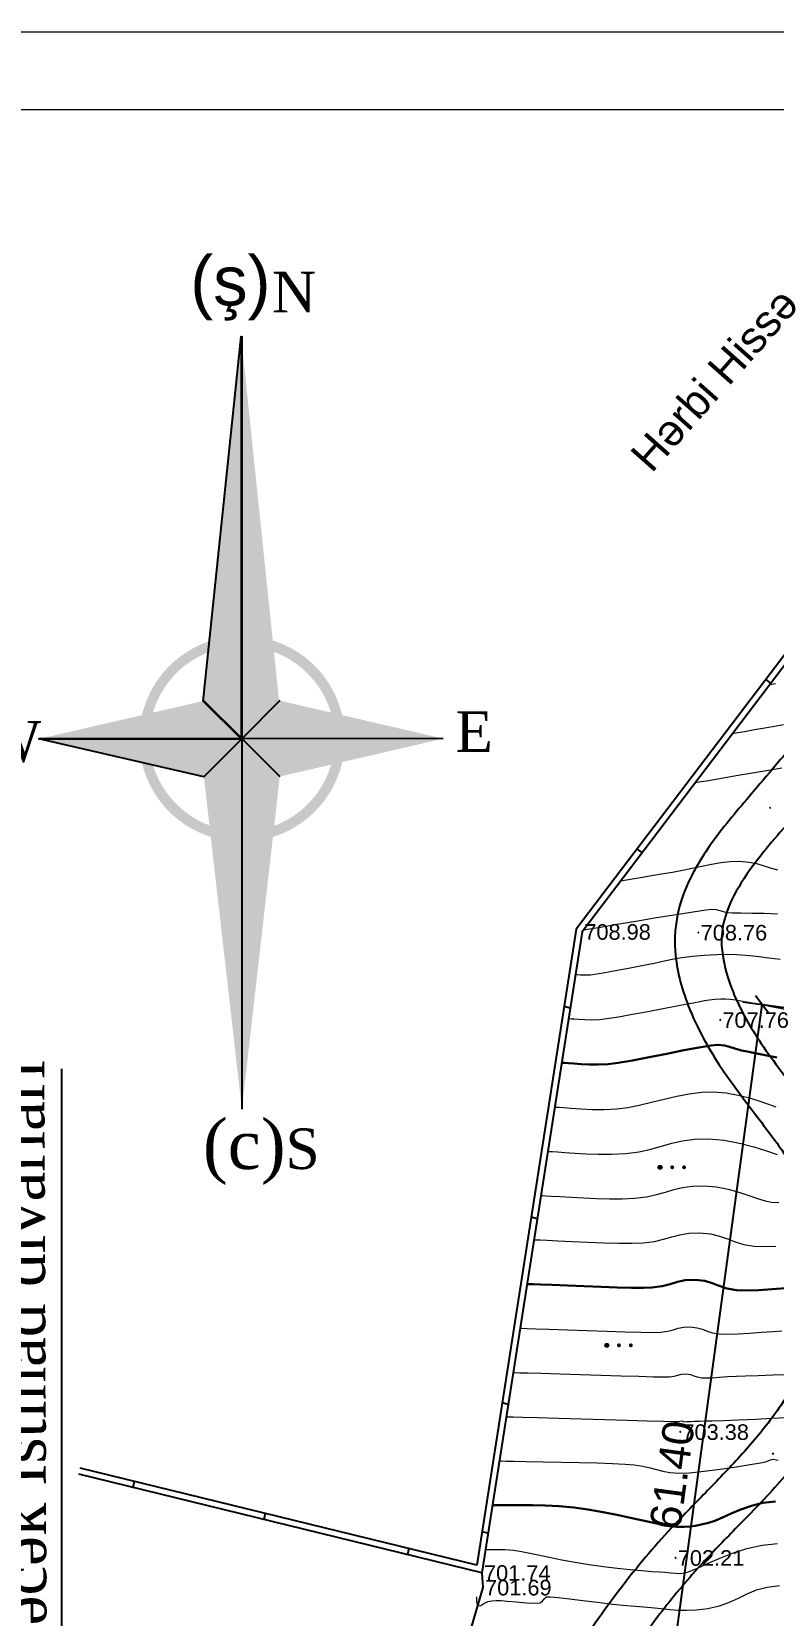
# Model space of a CAD drawing. Header units: feet. Extents: x 3381 to 682977, y 675186 to 4375217.
# Drawn here: x 682060.5 to 682108.1, y 4375037.1 to 4375138.8 of the extents above; entities that cross this region are included whole.
import ezdxf

# ---------------------------------------------------------------- set-up
doc = ezdxf.new("R2010")
doc.units = ezdxf.units.FT
doc.header["$MEASUREMENT"] = 0
doc.header["$PDMODE"] = 34
doc.header["$PDSIZE"] = 0.01
doc.linetypes.add('ACAD_ISO03W100', pattern=[30, 12, -18])
doc.layers.get('0').update_dxf_attribs({"linetype": 'CONTINUOUS'})
for name, color, linetype in [('0_Point_Height', 2, 'CONTINUOUS'), ('0_Point_Point', 7, 'CONTINUOUS'), ('col bitkisi', 7, 'CONTINUOUS'), ('Kompass', 7, 'CONTINUOUS')]:
    doc.layers.add(name, color=color, linetype=linetype)
for name, color, linetype, lineweight in [('ANA HORIZONTAL', 24, 'CONTINUOUS', 30), ('HORIZANTAL', 24, 'CONTINUOUS', 13), ('kontur', 5, 'CONTINUOUS', 0), ('rabit xt', 7, 'CONTINUOUS', 13)]:
    doc.layers.add(name, color=color, linetype=linetype, lineweight=lineweight)
doc.styles.get("Standard").update_dxf_attribs({"font": 'arial.ttf', "height": 2})
doc.styles.add('Standart', font='times.ttf')

# ---------------------------------------------------------------- blocks, each defined once
blk = doc.blocks.new('_Oblique')
at = {"color": 0, "linetype": 'ByBlock', "lineweight": -2}
blk.add_line((-0.5, -0.5), (0.5, 0.5), dxfattribs=at)

msp = doc.modelspace()

# ---------------------------------------------------------------- hatches: boundary and pattern name
at = {"layer": 'col bitkisi', "ltscale": 1.5}
h = msp.add_hatch(color=256, dxfattribs=at)
edge = h.paths.add_edge_path()
edge.add_arc((682100.8142057215, 4375065.894307907), 0.125, 0, 360)
h = msp.add_hatch(color=256, dxfattribs=at)
edge = h.paths.add_edge_path()
edge.add_arc((682101.5965229855, 4375065.894307907), 0.125, 0, 360)
h = msp.add_hatch(color=256, dxfattribs=at)
edge = h.paths.add_edge_path()
edge.add_arc((682102.355256245, 4375065.894307907), 0.125, 0, 360)
h = msp.add_hatch(color=256, dxfattribs=at)
edge = h.paths.add_edge_path()
edge.add_arc((682097.3928001571, 4375054.459996304), 0.125, 0, 360)
h = msp.add_hatch(color=256, dxfattribs=at)
edge = h.paths.add_edge_path()
edge.add_arc((682098.1751174211, 4375054.459996304), 0.125, 0, 360)
h = msp.add_hatch(color=256, dxfattribs=at)
edge = h.paths.add_edge_path()
edge.add_arc((682098.9338506806, 4375054.459996304), 0.125, 0, 360)
at = {"layer": 'Kompass'}
h = msp.add_hatch(color=5, dxfattribs=at)
h.set_gradient(color1=(0, 0, 255), one_color=1, tint=1)
h.paths.add_polyline_path([(682073.9026404605, 4375093.415199165), (682071.4605543555, 4375095.84018897), (682073.9081033017, 4375119.255624231)])
h = msp.add_hatch(color=220, dxfattribs=at)
h.set_gradient(color1=(236, 9, 164), tint=1)
h.paths.add_polyline_path([(682073.9026395208, 4375093.419291745), (682076.3402013427, 4375095.857713252), (682073.9081033017, 4375119.255624223)])
h = msp.add_hatch(color=5, dxfattribs=at)
edge = h.paths.add_edge_path()
edge.add_line((682073.9457472413, 4375099.375681221), (682073.9455977855, 4375100.026521624))
edge.add_arc((682073.9871989568, 4375093.450558006), 6.576095208147302, 13.045566734916576, 90.3624624341104, ccw=False)
edge.add_line((682080.3935707728, 4375094.934952948), (682079.6762649143, 4375095.101501957))
edge.add_arc((682073.9129205961, 4375093.35304328), 6.02272741226651, 16.87652297924, 89.68771000392486)
edge = h.paths.add_edge_path()
edge.add_line((682071.8327400968, 4375098.9834275), (682071.9076555938, 4375099.700135931))
edge.add_arc((682073.989392573, 4375093.393446635), 6.641382287927808, 108.2672279889126, 179.8603373118477)
edge.add_line((682067.3480300156, 4375093.409635475), (682067.998868969, 4375093.410187921))
edge.add_arc((682073.9549347877, 4375093.418261295), 5.95607129057796, 110.8736180679187, 180.0776636037058, ccw=False)
edge = h.paths.add_edge_path()
edge.add_line((682068.2426370868, 4375091.728079018), (682067.5259001877, 4375091.891995844))
edge.add_arc((682073.9434880402, 4375093.395234778), 6.591294346243588, 193.1831357710072, 270.1348291425634)
edge.add_line((682073.9589987423, 4375086.80395868), (682073.9484846966, 4375087.454807705))
edge.add_arc((682074.017626846, 4375093.493105999), 6.038694146750643, 196.9948773845935, 269.3439575071076, ccw=False)
edge.add_line((682068.2426370868, 4375091.728079009), (682068.2426370868, 4375091.728079009))
edge = h.paths.add_edge_path()
edge.add_line((682075.9464767561, 4375087.107956364), (682076.0283456055, 4375087.825428424))
edge.add_arc((682073.9621130994, 4375093.413303455), 5.957655917488982, 290.2929173644765, 360.1088656295102)
edge.add_line((682079.9197582628, 4375093.424623369), (682080.5706024432, 4375093.420859045))
edge.add_arc((682073.9882714851, 4375093.392328014), 6.582392791502572, -72.69300685657112, 0.24834629959349286, ccw=False)
edge.add_line((682075.9464767561, 4375087.107956364), (682076.0283456055, 4375087.825428424))
edge.add_line((682076.0283456056, 4375087.825428437), (682075.9464767562, 4375087.107956377))
h = msp.add_hatch(color=220, dxfattribs=at)
h.set_gradient(color1=(236, 9, 164), tint=1)
h.paths.add_polyline_path([(682073.9512406383, 4375093.42325279), (682071.5050280243, 4375095.848241658), (682060.9138036446, 4375093.404173984), (682073.9471131898, 4375093.427344431)])
h = msp.add_hatch(color=5, dxfattribs=at)
h.set_gradient(color1=(0, 0, 255), one_color=1, tint=1, name='CURVED')
h.paths.add_polyline_path([(682073.9471141294, 4375093.423251844), (682076.3846750117, 4375095.86576594), (682086.8914772765, 4375093.42622433)])
h = msp.add_hatch(color=5, dxfattribs=at)
h.set_gradient(color1=(0, 0, 255), one_color=1, tint=1, name='HEMISPHERICAL')
h.paths.add_polyline_path([(682073.9432512826, 4375093.415233635), (682071.5164368579, 4375090.979365139), (682060.9138036446, 4375093.404173992)])
h = msp.add_hatch(color=220, dxfattribs=at)
h.set_gradient(color1=(236, 9, 164), tint=1)
h.paths.add_polyline_path([(682071.514233499, 4375090.977153552), (682073.9510073614, 4375093.415240206), (682073.9525769706, 4375069.634064988)])
h = msp.add_hatch(color=5, dxfattribs=at)
h.set_gradient(color1=(0, 0, 255), one_color=1, tint=1, name='HEMISPHERICAL')
h.paths.add_polyline_path([(682073.9510073614, 4375093.415240206), (682073.9525769706, 4375069.634064988), (682076.3894197897, 4375090.989765528)])
h = msp.add_hatch(color=220, dxfattribs=at)
h.set_gradient(color1=(236, 9, 164), tint=1, name='INVHEMISPHERICAL')
h.paths.add_polyline_path([(682076.3894197897, 4375090.989765528), (682073.9593162291, 4375093.415247259), (682086.8914772765, 4375093.42622433)])

# ---------------------------------------------------------------- linework, layer by layer
at = {"linetype": 'Continuous'}
for p, q in [((682131.6401880786, 4375128.88343702, 0.02800000000002), (682095.4317733228, 4375081.183213099, -7.53102998253803)), ((682131.9587936956, 4375128.641589009, 0.02800000000002), (682095.8127936955, 4375081.023589009, -7.518000000000029)), ((682107.6059051838, 4375097.221165043, -1426.559), (682107.9211163654, 4375096.974845272, -1426.559)), ((682099.3429808778, 4375086.335757816, -716.5), (682099.6581920587, 4375086.089438045, -716.5)), ((682095.4317733228, 4375081.183213099, -7.53102998253803), (682089.0398999798, 4375040.345391952, -14.68864508148476)), ((682095.8127936955, 4375081.023589009, -7.518000000000029), (682089.3677936955, 4375039.853589009, -14.76400000000012)), ((682095.0454922705, 4375076.122146081, -847.1776410625037), (682094.6545616358, 4375076.217590321, -857.7708834936125)), ((682092.926703358, 4375062.587539482, -817.4675036632793), (682092.5361319712, 4375062.682896013, -828.0510113747088)), ((682091.0600452923, 4375050.663518913, -802.6185251602931), (682090.669790404, 4375050.758798171, -813.1934565521267)), ((682089.3677936955, 4375039.853589009, -14.76400000000012), (682063.4710862758, 4375046.176172391, -716.5)), ((682089.0398999798, 4375040.345391952, -26.21989032734359), (682063.5659581586, 4375046.564758708, -716.5)), ((682067.031488485, 4375045.718662557, -716.5), (682066.9413889904, 4375045.32891108, -716.5)), ((682075.4579775711, 4375043.661367049, -488.1632215187126), (682075.3678780764, 4375043.271615572, -488.1632215187126)), ((682089.7648756143, 4375042.390107643, -784.8210771491255), (682089.3748403266, 4375042.485333286, -795.3900579164424)), ((682084.6872632214, 4375041.408071788, -237.9433442878103), (682084.5971637266, 4375041.018320312, -237.9433442878103)), ((682089.3677936955, 4375039.853589009, -14.76400000000012), (682089.4377936955, 4375038.912589008, -14.80799999999999)), ((682089.4377936955, 4375038.912589008, -14.80799999999999), (682080.2017936956, 4375007.722589009, -21.27800000000002))]:
    msp.add_line(p, q, dxfattribs=at)
at = {"color": 222, "lineweight": 25}
for p, q in [((682099.0809507262, 4375015.486176894, -716.5), (682107.3724175885, 4375076.336287401, -716.5)), ((682146.8890367714, 4375070.951732866, -716.5), (682106.1338627847, 4375076.505053506, -716.5))]:
    msp.add_line(p, q, dxfattribs=at)
at = {"color": 1, "lineweight": 25}
msp.add_line((682062.3856192967, 4375019.264462276), (682062.3856192967, 4375072.209568022), dxfattribs=at)
at = {"linetype": 'Continuous'}
for points, knots in [([(682150.3004617682, 4375126.797647229, -716.5), (682146.3604329227, 4375123.034127635, -716.5), (682145.8318024328, 4375122.983467849, -716.5), (682144.2428649078, 4375122.823911806, -716.5), (682143.1795438937, 4375122.70751903, -716.5), (682140.2279531822, 4375122.300736316, -716.5), (682138.3505749478, 4375121.946646196, -716.5), (682135.5728013621, 4375121.068415101, -716.5), (682134.6215431489, 4375120.697790702, -716.5), (682133.1307836953, 4375119.959898619, -716.5), (682132.5711028902, 4375119.643808308, -716.5), (682131.410551039, 4375118.888563516, -716.5), (682130.8226181193, 4375118.441393586, -716.5), (682129.7074545114, 4375117.491967151, -716.5), (682129.1779119266, 4375116.988477015, -716.5), (682127.9355815256, 4375115.716950986, -716.5), (682127.2455685666, 4375114.93063567, -716.5), (682126.1349967996, 4375113.612318494, -716.5), (682125.7010278204, 4375113.082385695, -716.5), (682124.844485496, 4375112.035959873, -716.5), (682124.4196265237, 4375111.515353724, -716.5), (682123.1534763578, 4375109.960127534, -716.5), (682122.3206128564, 4375108.932101294, -716.5), (682119.8412228092, 4375105.86452325, -716.5), (682118.2139143345, 4375103.841502415, -716.5), (682115.3049740177, 4375100.246242389, -716.5), (682114.0286737218, 4375098.675852512, -716.5), (682111.9929682957, 4375096.197232888, -716.5), (682111.2513271736, 4375095.299431452, -716.5), (682109.8185628873, 4375093.577950815, -716.5), (682109.1295732452, 4375092.755588752, -716.5), (682107.9013782702, 4375091.301178401, -716.5), (682107.3672625377, 4375090.672352735, -716.5), (682105.9982478966, 4375089.070972722, -716.5), (682105.1245740074, 4375088.065890815, -716.5), (682103.692969092, 4375086.124682891, -716.5), (682103.1062372645, 4375085.214388334, -716.5), (682102.3406265569, 4375083.560951637, -716.5), (682102.0918209307, 4375082.857608774, -716.5), (682101.8582627381, 4375081.735144185, -716.5), (682101.8041300771, 4375081.341878171, -716.5), (682101.7558674793, 4375080.547917906, -716.5), (682101.7610505493, 4375080.152244475, -716.5), (682101.8806776472, 4375078.552641496, -716.5), (682102.1958193915, 4375077.379360434, -716.5), (682102.9084090091, 4375075.535570145, -716.5), (682103.2446254676, 4375074.828298075, -716.5), (682103.9705116542, 4375073.492144966, -716.5), (682104.3617177237, 4375072.860496232, -716.5), (682105.649383497, 4375070.937886649, -716.5), (682106.5968707605, 4375069.744251513, -716.5), (682108.0609207788, 4375067.810451675, -716.5), (682108.6118384798, 4375067.059844866, -716.5), (682109.612828805, 4375065.528625742, -716.5), (682110.0604140001, 4375064.751598475, -716.5), (682110.7304049177, 4375063.280994378, -716.5), (682110.9719293631, 4375062.594100687, -716.5), (682111.3172621425, 4375061.158669085, -716.5), (682111.421851552, 4375060.416978241, -716.5), (682111.4999568588, 4375058.819893875, -716.5), (682111.4533817504, 4375057.965929972, -716.5), (682111.1894912147, 4375056.285918995, -716.5), (682110.9730641233, 4375055.455034221, -716.5), (682110.177319476, 4375053.221002143, -716.5), (682109.4456702939, 4375051.868707836, -716.5), (682107.9729083518, 4375049.721311917, -716.5), (682107.3190441629, 4375048.893028952, -716.5), (682105.9282663523, 4375047.285485258, -716.5), (682105.1893184166, 4375046.502421757, -716.5), (682103.687766139, 4375044.950514414, -716.5), (682102.9260856945, 4375044.181781632, -716.5), (682101.603635055, 4375042.796849151, -716.5), (682101.0393070199, 4375042.188921678, -716.5), (682099.9444942451, 4375040.936379726, -716.5), (682099.4159274019, 4375040.29710262, -716.5), (682097.8763045352, 4375038.350202548, -716.5), (682096.9112577423, 4375037.013583116, -716.5), (682095.2119730373, 4375034.549759655, -716.5), (682094.4640604515, 4375033.428375785, -716.5), (682092.9947912701, 4375031.159392104, -716.5), (682092.2760442857, 4375030.013124539, -716.5), (682090.1752276445, 4375026.538846557, -716.5), (682088.848566099, 4375024.175357836, -716.5), (682086.4528440064, 4375019.486286244, -716.5), (682085.3735958528, 4375017.165823015, -716.5), (682083.7098928489, 4375013.140922616, -716.5), (682083.073514318, 4375011.457173146, -716.5), (682081.9152279681, 4375008.051462469, -716.5), (682081.3930764599, 4375006.33415728, -716.5), (682080.3797408092, 4375002.705948597, -716.5), (682079.8973432624, 4375000.793389676, -716.5), (682079.1139142187, 4374997.500927996, -716.5), (682078.7987314161, 4374996.123860364, -716.5), (682078.1854758598, 4374993.359282468, -716.5), (682077.8902615245, 4374991.971251665, -716.5), (682077.4657350004, 4374989.798621626, -716.5), (682077.319877279, 4374989.023789821, -716.5), (682077.0815167205, 4374987.623316384, -716.5), (682076.9861540023, 4374987.004572246, -716.5), (682076.7460650771, 4374985.040276148, -716.5), (682076.6704463299, 4374983.69651586, -716.5), (682076.6729142598, 4374980.680067465, -716.5), (682076.7944109346, 4374979.008090099, -716.5), (682077.234334893, 4374975.716323175, -716.5), (682077.5506588379, 4374974.097256837, -716.5), (682078.1906927571, 4374971.381554537, -716.5), (682078.4840643182, 4374970.273145479, -716.5), (682079.0490788618, 4374968.275117375, -716.5), (682079.3150304069, 4374967.382251403, -716.5), (682079.8080001302, 4374965.768741003, -716.5), (682080.0339672798, 4374965.038005254, -716.5), (682080.5296514306, 4374963.564656669, -716.5), (682080.7989071979, 4374962.824266297, -716.5), (682081.254686545, 4374961.733203302, -716.5), (682081.4112963139, 4374961.380374391, -716.5), (682081.9138197622, 4374960.326511301, -716.5), (682082.2751044213, 4374959.665416596, -716.5), (682082.9560860164, 4374958.395590116, -716.5), (682083.2759263326, 4374957.786396528, -716.5), (682083.6745023029, 4374956.884581428, -716.5), (682083.7955196018, 4374956.580207763, -716.5), (682083.9825320351, 4374956.026641283, -716.5), (682084.052921633, 4374955.779325309, -716.5), (682084.1758484964, 4374955.255235911, -716.5), (682084.2278863391, 4374954.982009474, -716.5), (682084.3618735723, 4374954.145877107, -716.5), (682084.4245302653, 4374953.554998034, -716.5), (682082.2395960868, 4374949.141814186, -716.5)], [0, 0, 0, 0, 1.504182486108583, 1.504182486108583, 4.512547458325749, 4.512547458325749, 9.897023187575993, 9.897023187575993, 12.7958342843181, 12.7958342843181, 14.60405863581726, 14.60405863581726, 16.66224441689629, 16.66224441689629, 18.72043019797533, 18.72043019797533, 21.69220952652302, 21.69220952652302, 23.69053724164011, 23.69053724164011, 25.6888649567572, 25.6888649567572, 29.68552038699137, 29.68552038699137, 37.67883124745973, 37.67883124745973, 43.85862334120583, 43.85862334120583, 47.33872292048738, 47.33872292048738, 50.4791814365489, 50.4791814365489, 52.84309319999196, 52.84309319999196, 56.4524218894224, 56.4524218894224, 59.34335297902284, 59.34335297902284, 61.30171675862555, 61.30171675862555, 62.31071448807545, 62.31071448807545, 63.31971221752536, 63.31971221752536, 66.42673931994148, 66.42673931994148, 68.50177048362443, 68.50177048362443, 70.57680164730738, 70.57680164730738, 75.09225916921199, 75.09225916921199, 77.98438323649034, 77.98438323649034, 80.8765073037687, 80.8765073037687, 83.36814814464933, 83.36814814464933, 85.85978898552995, 85.85978898552995, 88.6938455553277, 88.6938455553277, 91.52790212512545, 91.52790212512545, 96.50440372656604, 96.50440372656604, 99.8137478070373, 99.8137478070373, 103.1230918875086, 103.1230918875086, 106.3599071412344, 106.3599071412344, 108.7786816533188, 108.7786816533188, 111.1974561654031, 111.1974561654031, 116.0350051895719, 116.0350051895719, 120.0258580385523, 120.0258580385523, 124.0167108875328, 124.0167108875328, 131.9984165854937, 131.9984165854937, 139.5388433755934, 139.5388433755934, 144.8405163321906, 144.8405163321906, 150.1421892887878, 150.1421892887878, 155.9925490002739, 155.9925490002739, 160.2125992642221, 160.2125992642221, 164.4326495281702, 164.4326495281702, 166.7775400727432, 166.7775400727432, 168.5840284701258, 168.5840284701258, 172.4237048108011, 172.4237048108011, 177.2211789215631, 177.2211789215631, 182.0186530323251, 182.0186530323251, 185.3845457136288, 185.3845457136288, 188.1403773743002, 188.1403773743002, 190.397290524402, 190.397290524402, 192.6542036745038, 192.6542036745038, 193.7358897823995, 193.7358897823995, 195.899261998191, 195.899261998191, 198.0626342139824, 198.0626342139824, 199.1900841804003, 199.1900841804003, 200.1348800498598, 200.1348800498598, 201.0796759193193, 201.0796759193193, 202.9239329714258, 202.9239329714258, 202.9239329714258, 202.9239329714258]), ([(682154.2032098565, 4375120.327681508, -716.5), (682146.6412603256, 4375120.047295659, -716.5), (682146.1117831086, 4375119.99654411, -716.5), (682144.5341850183, 4375119.837977897, -716.5), (682143.4968646521, 4375119.723767876, -716.5), (682140.6964800342, 4375119.335351679, -716.5), (682138.9883853775, 4375119.004526261, -716.5), (682136.571035764, 4375118.23620922, -716.5), (682135.7630231151, 4375117.917760259, -716.5), (682134.5137971247, 4375117.295476626, -716.5), (682134.0450969175, 4375117.027609951, -716.5), (682132.8964135144, 4375116.269329088, -716.5), (682132.2256241534, 4375115.723350568, -716.5), (682130.9152715993, 4375114.499373752, -716.5), (682130.2779550164, 4375113.823081251, -716.5), (682129.0143497242, 4375112.388037423, -716.5), (682128.3883781508, 4375111.628478104, -716.5), (682126.2412259555, 4375109.007433411, -716.5), (682124.7622967586, 4375107.181852516, -716.5), (682121.834739903, 4375103.556548626, -716.5), (682120.3853853461, 4375101.755906919, -716.5), (682115.9984230511, 4375096.333685685, -716.5), (682113.0217926786, 4375092.691644037, -716.5), (682109.3026622832, 4375088.318659344, -716.5), (682108.8183132696, 4375087.75603099, -716.5), (682107.8767387061, 4375086.646645221, -716.5), (682107.4205683552, 4375086.096781539, -716.5), (682106.4332189497, 4375084.807851806, -716.5), (682105.9358790697, 4375084.072132283, -716.5), (682105.2493960048, 4375082.753267823, -716.5), (682105.0224772735, 4375082.167324785, -716.5), (682104.8340938546, 4375081.327359867, -716.5), (682104.7952064681, 4375081.06709739, -716.5), (682104.758897139, 4375080.538383542, -716.5), (682104.7609043743, 4375080.262667914, -716.5), (682104.8449502399, 4375079.152831997, -716.5), (682105.0754514637, 4375078.250436175, -716.5), (682105.6267302434, 4375076.823908051, -716.5), (682105.8715273938, 4375076.295632276, -716.5), (682106.4089892647, 4375075.275568472, -716.5), (682106.7030438037, 4375074.78065168, -716.5), (682107.7866704466, 4375073.100204449, -716.5), (682108.6790630175, 4375071.953923623, -716.5), (682110.1973302637, 4375069.962869001, -716.5), (682110.8103501713, 4375069.147346613, -716.5), (682111.980192607, 4375067.411358088, -716.5), (682112.5353932651, 4375066.493658915, -716.5), (682113.2818089764, 4375064.93953378, -716.5), (682113.5284414691, 4375064.344079439, -716.5), (682113.9384546395, 4375063.109457912, -716.5), (682114.0996909549, 4375062.478689563, -716.5), (682114.4565943938, 4375060.564353542, -716.5), (682114.5258870447, 4375059.258866216, -716.5), (682114.3553569143, 4375056.857826961, -716.5), (682114.1543019768, 4375055.762999071, -716.5), (682113.5525055958, 4375053.652542743, -716.5), (682113.1513406885, 4375052.6333566, -716.5), (682112.1972529138, 4375050.694381588, -716.5), (682111.6456565486, 4375049.773588616, -716.5), (682110.2652914877, 4375047.75801878, -716.5), (682109.4017653578, 4375046.693093553, -716.5), (682107.6172320578, 4375044.687047078, -716.5), (682106.6964753114, 4375043.741979698, -716.5), (682105.0304237633, 4375042.035760961, -716.5), (682104.2805791993, 4375041.269460519, -716.5), (682103.103875638, 4375039.994244117, -716.5), (682102.6589605544, 4375039.49082396, -716.5), (682101.7870398861, 4375038.455590111, -716.5), (682101.3609524069, 4375037.926475038, -716.5), (682100.1065640596, 4375036.310043911, -716.5), (682099.3021761283, 4375035.193602067, -716.5), (682097.7753372901, 4375032.984734278, -716.5), (682097.0485543004, 4375031.897095237, -716.5), (682095.627306702, 4375029.708128532, -716.5), (682094.932535694, 4375028.603682709, -716.5), (682092.9029549322, 4375025.260661492, -716.5), (682091.6228926376, 4375022.992404918, -716.5), (682089.2461334106, 4375018.376733797, -716.5), (682088.1495278367, 4375016.029293126, -716.5), (682086.495558001, 4375012.026028698, -716.5), (682085.8788162705, 4375010.392042027, -716.5), (682084.7563694025, 4375007.084530405, -716.5), (682084.2476510648, 4375005.40749244, -716.5), (682083.2502105628, 4375001.825119932, -716.5), (682082.7705249987, 4374999.915720315, -716.5), (682081.9994224465, 4374996.66203454, -716.5), (682081.6932093659, 4374995.322207778, -716.5), (682081.1015670643, 4374992.649257112, -716.5), (682080.8184523353, 4374991.314555555, -716.5), (682080.4033439299, 4374989.188267856, -716.5), (682080.2541060637, 4374988.393622848, -716.5), (682080.0210732335, 4374987.005760034, -716.5), (682079.9319132095, 4374986.407904306, -716.5), (682079.7947969715, 4374985.214475312, -716.5), (682079.7452117959, 4374984.614095798, -716.5), (682079.6505309887, 4374982.805806057, -716.5), (682079.6595383919, 4374981.590718599, -716.5), (682079.8486454168, 4374978.457063391, -716.5), (682080.1289391882, 4374976.548102963, -716.5), (682080.9188101075, 4374972.741065433, -716.5), (682081.4261247145, 4374970.841955732, -716.5), (682082.1720682498, 4374968.301637221, -716.5), (682082.3659390481, 4374967.660593916, -716.5), (682082.7589783041, 4374966.382647336, -716.5), (682082.9566340722, 4374965.753573505, -716.5), (682083.35154471, 4374964.591087505, -716.5), (682083.5463740381, 4374964.054837273, -716.5), (682083.8980213491, 4374963.180919399, -716.5), (682084.0461498062, 4374962.836117682, -716.5), (682084.3279091155, 4374962.229167244, -716.5), (682084.4594962923, 4374961.963271808, -716.5), (682084.7390966679, 4374961.419692722, -716.5), (682084.8858892041, 4374961.144166891, -716.5), (682085.3369738372, 4374960.303370519, -716.5), (682085.6523056842, 4374959.72418729, -716.5), (682086.1774937279, 4374958.652417615, -716.5), (682086.3943829549, 4374958.172543089, -716.5), (682086.7140369177, 4374957.3293862, -716.5), (682086.8314716355, 4374956.97647, -716.5), (682087.0283194187, 4374956.257639304, -716.5), (682087.1065134814, 4374955.900436819, -716.5), (682087.300856453, 4374954.841833303, -716.5), (682087.3775861863, 4374954.153309714, -716.5), (682087.4559460068, 4374953.411692195, -716.5), (682087.4644444467, 4374953.330542978, -716.5), (682089.1986138697, 4374949.018465919, -716.5)], [0, 0, 0, 0, 1.519576109931253, 1.519576109931253, 4.558728329793758, 4.558728329793758, 9.930593696851979, 9.930593696851979, 12.83759758566453, 12.83759758566453, 14.69894655815093, 14.69894655815093, 17.59627210419289, 17.59627210419289, 20.49359765023485, 20.49359765023485, 23.43076477819738, 23.43076477819738, 30.54060621960059, 30.54060621960059, 37.6504476610038, 37.6504476610038, 51.87013054381021, 51.87013054381021, 53.94334194462616, 53.94334194462616, 56.0165533454421, 56.0165533454421, 58.83977511500898, 58.83977511500898, 61.18670146868509, 61.18670146868509, 62.25702301806598, 62.25702301806598, 63.32734456744687, 63.32734456744687, 66.42634070841926, 66.42634070841926, 68.26824966381244, 68.26824966381244, 70.11015861920562, 70.11015861920562, 74.62152985764853, 74.62152985764853, 77.5950003039649, 77.5950003039649, 80.56847075028126, 80.56847075028126, 82.30435529130389, 82.30435529130389, 84.04023983232652, 84.04023983232652, 87.51200891437179, 87.51200891437179, 90.50402703717477, 90.50402703717477, 93.49604515997774, 93.49604515997774, 96.48806328278071, 96.48806328278071, 100.3721730254787, 100.3721730254787, 104.2562827681766, 104.2562827681766, 107.5177011920199, 107.5177011920199, 109.6184271499599, 109.6184271499599, 111.7191531078999, 111.7191531078999, 115.9206050237799, 115.9206050237799, 119.8587917428845, 119.8587917428845, 123.7969784619892, 123.7969784619892, 131.6733519001984, 131.6733519001984, 139.5534813686653, 139.5534813686653, 144.8944210839265, 144.8944210839265, 150.2353607991878, 150.2353607991878, 156.1903919454498, 156.1903919454498, 160.3219829965505, 160.3219829965505, 164.4535740476512, 164.4535740476512, 166.8999608104371, 166.8999608104371, 168.797125835026, 168.797125835026, 170.6942908596149, 170.6942908596149, 174.4886209087928, 174.4886209087928, 180.4889056213927, 180.4889056213927, 186.4891903339927, 186.4891903339927, 188.5086958701823, 188.5086958701823, 190.528201406372, 190.528201406372, 192.3229469704351, 192.3229469704351, 193.5253300776409, 193.5253300776409, 194.4787119465828, 194.4787119465828, 195.4320938155247, 195.4320938155247, 197.3388575534084, 197.3388575534084, 198.7843763301953, 198.7843763301953, 199.7590285543785, 199.7590285543785, 200.7336807785618, 200.7336807785618, 202.6829852269283, 202.6829852269283, 202.9239329714258, 202.9239329714258, 202.9239329714258, 202.9239329714258])]:
    msp.add_open_spline(points, degree=3, knots=knots, dxfattribs=at)
at = {"layer": '0_Point_Point'}
for p in [(682107.8927936956, 4375088.982589009, -6.441000000000031), (682095.8127936955, 4375081.023589009, -7.518000000000029), (682103.2857936955, 4375080.975589008, -7.742999999999938), (682104.6827936955, 4375075.363589009, -8.735999999999876), (682102.1127936955, 4375048.900589008, -13.11599999999999), (682108.0677936955, 4375047.500589009, -13.43299999999999), (682101.8157936955, 4375040.817589008, -14.28700000000003), (682089.3677936955, 4375039.853589009, -14.76400000000012), (682089.4377936955, 4375038.912589008, -14.80799999999999)]:
    msp.add_point(p, dxfattribs=at)
at = {"layer": 'ANA HORIZONTAL', "color": 32, "lineweight": 30}
for points, elevation in [([(682094.4946195304, 4375072.60322743), (682094.5620556857, 4375072.600902947), (682094.7037832715, 4375072.59373779), (682094.9333937592, 4375072.578043577), (682095.2709766558, 4375072.551647736), (682095.7427622682, 4375072.517925508), (682096.2689628083, 4375072.49384836), (682096.8485859467, 4375072.490616292), (682097.4806393547, 4375072.519429309), (682098.1336248112, 4375072.601873727), (682099.0421885244, 4375072.758608829), (682100.1111014831, 4375072.96301738), (682101.245134677, 4375073.188482153), (682102.3490590949, 4375073.408385919), (682103.3276457264, 4375073.596111448), (682104.0856655602, 4375073.725041509), (682104.5278895859, 4375073.768558871), (682104.9531100374, 4375073.723724954), (682105.2822137987, 4375073.634496982), (682105.6108631884, 4375073.520417243), (682106.0347205248, 4375073.401028033), (682106.4048346118, 4375073.324237131), (682106.9242248045, 4375073.225015614), (682107.5693465705, 4375073.102039096), (682108.316655378, 4375072.953983186)], -9), ([(682092.2709789012, 4375058.398838802), (682092.3944199628, 4375058.395191933), (682092.6681107435, 4375058.386124501), (682093.1387653765, 4375058.368656498), (682093.8591971091, 4375058.339736405), (682094.8676087586, 4375058.297943362), (682095.9421867587, 4375058.254293463), (682097.0254046, 4375058.213514981), (682098.0597357722, 4375058.180336199), (682098.9876537657, 4375058.159485393), (682099.7516320709, 4375058.155690844), (682100.2941441778, 4375058.173680827), (682100.9425301963, 4375058.263433428), (682101.4587526807, 4375058.396765648), (682101.927467199, 4375058.534264164), (682102.4333293191, 4375058.636515661), (682103.0609946088, 4375058.664106816), (682103.68216772, 4375058.592731209), (682104.1712743363, 4375058.45135748), (682104.6170515731, 4375058.280484912), (682105.1082365457, 4375058.12061278), (682105.7335663693, 4375058.012240363), (682106.361329037, 4375057.989523327), (682107.1525827146, 4375058.010107327), (682108.0163786728, 4375058.058974727), (682108.861768183, 4375058.121107898)], -11.5), ([(682090.0473382719, 4375044.194450174), (682090.1483184018, 4375044.192052937), (682090.359134838, 4375044.189398493), (682090.6973537756, 4375044.189615235), (682091.188959112, 4375044.19451663), (682091.8679139721, 4375044.201146243), (682092.617341146, 4375044.199377294), (682093.436022649, 4375044.179612669), (682094.3227404971, 4375044.132255257), (682095.2762767052, 4375044.047707941), (682096.1845334553, 4375043.923842499), (682097.1545053644, 4375043.751447076), (682098.1436608281, 4375043.5501771), (682099.1094682429, 4375043.339687995), (682100.009396004, 4375043.139635184), (682100.8009125078, 4375042.969674096), (682101.44148615, 4375042.849460155), (682101.8885853266, 4375042.798648786), (682102.3590212751, 4375042.797515407), (682102.7355500798, 4375042.824195192), (682103.0796899443, 4375042.87792831), (682103.4529590708, 4375042.957954936), (682103.9168756627, 4375043.063515238), (682104.3318473329, 4375043.197168377), (682104.8181277356, 4375043.407223569), (682105.372935801, 4375043.660339905), (682105.9934904581, 4375043.923176466), (682106.6770106368, 4375044.162392339), (682107.4207152661, 4375044.344646611), (682108.2218232759, 4375044.436598365)], -14)]:
    msp.add_lwpolyline(points, dxfattribs=dict(at, elevation=elevation))
at = {"layer": 'col bitkisi', "lineweight": 13, "ltscale": 1.5}
for centre in [(682100.8142057215, 4375065.894307907, -716.5), (682097.3928001571, 4375054.459996304, -716.5)]:
    msp.add_circle(centre, 0.125, dxfattribs=at)
at = {"layer": 'HORIZANTAL', "color": 32, "linetype": 'Continuous', "lineweight": 13}
for points, elevation in [([(682107.8742339287, 4375096.91308331), (682107.9819685047, 4375096.93144586), (682108.2276063989, 4375096.974678984)], -5), ([(682105.479190197, 4375093.757901757), (682105.5828104346, 4375093.77544199), (682105.8191265533, 4375093.81613856), (682106.2372615213, 4375093.889402175), (682106.8883289964, 4375094.004795122), (682107.7983483723, 4375094.16656675), (682108.7450197557, 4375094.333649372)], -5.5), ([(682103.0841464652, 4375090.602720204), (682103.1976958393, 4375090.62185836), (682103.4595840554, 4375090.666322065), (682103.9282601431, 4375090.746473465), (682104.6635728843, 4375090.872824175), (682105.6933810951, 4375091.049997337), (682106.7595870242, 4375091.232888579), (682107.7694414593, 4375091.404725868), (682108.6301951887, 4375091.548737178)], -6), ([(682098.2940590016, 4375084.292357098), (682098.3691983868, 4375084.304995921), (682098.5269144463, 4375084.331606015), (682098.7820672422, 4375084.374801955), (682099.1569105757, 4375084.438379828), (682099.6810484395, 4375084.527166276), (682100.2668330601, 4375084.625910406), (682100.9141434676, 4375084.734192935), (682101.6228586909, 4375084.85159458), (682102.2548137122, 4375084.968434058), (682102.8824095831, 4375085.101322684), (682103.5044984473, 4375085.237070879), (682104.119932449, 4375085.362489067), (682104.7275637325, 4375085.464387669), (682105.3262444421, 4375085.529577107), (682105.9148267217, 4375085.54486781), (682106.5198453852, 4375085.49740583), (682107.0115599628, 4375085.400520436), (682107.4459848969, 4375085.27326927), (682107.879134629, 4375085.13470997), (682108.3670236014, 4375085.003900182)], -7), ([(682095.8990152698, 4375081.137175544), (682095.9039633723, 4375081.138008406), (682095.924568612, 4375081.141479574), (682095.9687570626, 4375081.148917463), (682096.014687846, 4375081.156608507), (682096.2836428507, 4375081.202787317), (682096.9968363601, 4375081.324795299), (682098.0318607128, 4375081.50082192), (682099.2663082471, 4375081.709056642), (682100.5777713016, 4375081.92768893), (682101.8438422149, 4375082.134908247), (682102.9421133255, 4375082.308904059), (682103.7501769719, 4375082.427865827), (682104.1456254927, 4375082.469983017), (682104.4263090282, 4375082.440383944), (682104.6435022334, 4375082.381518271), (682104.861203235, 4375082.314150188), (682105.1434101589, 4375082.259043887), (682105.4648184662, 4375082.241235543), (682106.0055363426, 4375082.23136138), (682106.7059476669, 4375082.222655106), (682107.5064363175, 4375082.208350424), (682108.347386173, 4375082.181681043)], -7.5), ([(682095.3840757821, 4375078.284982881), (682095.4286851907, 4375078.283188368), (682095.5267810306, 4375078.276792181), (682095.6958075162, 4375078.263676922), (682095.9611563894, 4375078.249408852), (682096.3552374254, 4375078.257728702), (682096.632114722, 4375078.291722748), (682097.0218798452, 4375078.35713727), (682097.505188118, 4375078.446509923), (682098.0626948625, 4375078.552378362), (682098.6750554017, 4375078.667280239), (682099.3229250584, 4375078.783753212), (682099.8815481972, 4375078.890807479), (682100.4366836775, 4375079.010124417), (682101.002254568, 4375079.134060847), (682101.5921839382, 4375079.254973588), (682102.2203948566, 4375079.365219455), (682102.9008103926, 4375079.457155269), (682103.6473536149, 4375079.52313785), (682104.4635425034, 4375079.567543853), (682105.1314253366, 4375079.58297867), (682105.7248446771, 4375079.569371332), (682106.3176430865, 4375079.526650872), (682106.983663127, 4375079.454746329), (682107.7967473605, 4375079.35358673), (682108.5269406242, 4375079.252802162)], -8), ([(682094.9393476563, 4375075.444105156), (682094.9931510314, 4375075.442185897), (682095.1072928201, 4375075.436014899), (682095.2947067525, 4375075.422466092), (682095.5744525583, 4375075.400697579), (682095.9713069259, 4375075.376768301), (682096.4195142768, 4375075.368454095), (682096.91793839, 4375075.388579005), (682097.4028347762, 4375075.448713819), (682098.1439675855, 4375075.568118744), (682099.0519155827, 4375075.727705415), (682100.037257533, 4375075.908385462), (682101.0105722013, 4375076.091070522), (682101.8824383528, 4375076.256672224), (682102.5634347524, 4375076.386102205), (682102.9641401651, 4375076.460272095), (682103.3578853335, 4375076.537206948), (682103.6681747171, 4375076.604834697), (682103.9731061793, 4375076.659452469), (682104.3507775827, 4375076.697357388), (682104.7240338366, 4375076.715233503), (682105.0169296082, 4375076.712182254), (682105.3093773982, 4375076.688126835), (682105.6812897077, 4375076.642990452), (682106.0014993781, 4375076.594585927), (682106.5048894141, 4375076.50709004), (682107.1630244569, 4375076.38352562), (682107.9474691475, 4375076.226915496), (682108.8297881272, 4375076.040282497)], -8.5), ([(682094.0498914046, 4375069.762349705), (682094.140079299, 4375069.759240982), (682094.3296232094, 4375069.749658429), (682094.6367001233, 4375069.728669274), (682095.0881773847, 4375069.693367955), (682095.7191349311, 4375069.648268457), (682096.4228660178, 4375069.616068114), (682097.1980435214, 4375069.611745606), (682098.0433403193, 4375069.650279613), (682098.734681549, 4375069.737283139), (682099.479028083, 4375069.885300979), (682100.2616708487, 4375070.070993132), (682101.0679007726, 4375070.271019594), (682101.8830087818, 4375070.462040361), (682102.6922858033, 4375070.62071543), (682103.4810227638, 4375070.723704797), (682104.2345105904, 4375070.74766846), (682105.0550271393, 4375070.67714742), (682105.8354902318, 4375070.536215891), (682106.5604194155, 4375070.350835461), (682107.2143342373, 4375070.146967717), (682107.7817542445, 4375069.950574248), (682108.2471989846, 4375069.787616643)], -9.5), ([(682093.6051632788, 4375066.921471979), (682093.7017337923, 4375066.918227718), (682093.9033153974, 4375066.908580181), (682094.2266636614, 4375066.887628796), (682094.6965979637, 4375066.851566376), (682095.34562473, 4375066.801931511), (682096.0621290167, 4375066.758258218), (682096.8450642524, 4375066.732358713), (682097.6933838653, 4375066.736045208), (682098.6060412839, 4375066.781129916), (682099.474587889, 4375066.888594651), (682100.224529377, 4375067.052609924), (682100.9057506486, 4375067.244770981), (682101.5681366051, 4375067.436673071), (682102.2615721476, 4375067.599911447), (682103.0359421773, 4375067.706081357), (682103.941131595, 4375067.726778049), (682104.9351111872, 4375067.635610245), (682105.9141849591, 4375067.450795803), (682106.8357376417, 4375067.210843681), (682107.6571539657, 4375066.954262834), (682108.3358186618, 4375066.719562224)], -10), ([(682093.1604351528, 4375064.080594253), (682093.2629487258, 4375064.07734415), (682093.4822638807, 4375064.06837593), (682093.844138883, 4375064.049693917), (682094.3801667527, 4375064.017655446), (682095.1193220074, 4375063.971791895), (682095.9133618792, 4375063.926780499), (682096.7388051036, 4375063.890457445), (682097.5721704162, 4375063.87065892), (682098.3899765528, 4375063.875221117), (682099.1687422486, 4375063.911980219), (682099.9462917257, 4375064.005771729), (682100.5947072252, 4375064.144857403), (682101.1639309628, 4375064.30598551), (682101.7039051534, 4375064.465904319), (682102.2645720129, 4375064.601362096), (682102.8958737563, 4375064.689107114), (682103.6477525996, 4375064.705887638), (682104.4495595377, 4375064.632477283), (682105.1952837148, 4375064.484618322), (682105.8818245688, 4375064.291512012), (682106.5060815382, 4375064.082359613), (682107.0649540608, 4375063.886362386), (682107.5553415751, 4375063.732721588), (682107.9741435188, 4375063.650638478), (682108.4433473002, 4375063.639327045)], -10.5), ([(682092.715707027, 4375061.239716527), (682092.8367236867, 4375061.236018496), (682093.10272025, 4375061.226277977), (682093.5552998572, 4375061.206680168), (682094.241058849, 4375061.173688124), (682095.1926167249, 4375061.126665092), (682096.1998364927, 4375061.080015137), (682097.2100235889, 4375061.041022482), (682098.17048345, 4375061.016971344), (682099.0285215128, 4375061.015145952), (682099.7314432132, 4375061.042830523), (682100.4539549854, 4375061.135409542), (682101.0434594888, 4375061.27358908), (682101.5641051629, 4375061.427503381), (682102.0800404471, 4375061.567286679), (682102.655413781, 4375061.663073215), (682103.3543736042, 4375061.684997227), (682104.0551743913, 4375061.614160004), (682104.6318545336, 4375061.4726335), (682105.1422383455, 4375061.292007951), (682105.6441501417, 4375061.103873598), (682106.1954142363, 4375060.939820674), (682106.853854944, 4375060.831439421), (682107.569074095, 4375060.800085644), (682108.2417028499, 4375060.828051596)], -11), ([(682091.8262507753, 4375055.557961076), (682091.9658575702, 4375055.553917065), (682092.2796369203, 4375055.544153664), (682092.8273497701, 4375055.525841144), (682093.675211096, 4375055.496037467), (682094.867778178, 4375055.45325135), (682096.134952363, 4375055.408371497), (682097.3986455166, 4375055.365739764), (682098.5807695052, 4375055.329698006), (682099.603236195, 4375055.304588078), (682100.3879574521, 4375055.294751833), (682100.8568451424, 4375055.30453113), (682101.3046166751, 4375055.366513743), (682101.6611168562, 4375055.45859218), (682101.984808318, 4375055.553547842), (682102.3341536929, 4375055.624162118), (682102.7676156133, 4375055.643216405), (682103.1965940739, 4375055.593924835), (682103.5343681974, 4375055.496292978), (682103.842219309, 4375055.378289397), (682104.181428733, 4375055.267882654), (682104.6132777944, 4375055.193041305), (682105.1308262133, 4375055.177081236), (682105.8050484065, 4375055.199343995), (682106.564799751, 4375055.245704556), (682107.3389356236, 4375055.302037885), (682108.056311401, 4375055.354218948), (682108.6457824595, 4375055.388122716)], -12), ([(682091.3815226494, 4375052.71708335), (682091.5145416326, 4375052.71329384), (682091.8166801482, 4375052.704383282), (682092.3512651445, 4375052.688041471), (682093.1911016648, 4375052.661685297), (682094.3918503954, 4375052.623517359), (682095.6913035952, 4375052.582290995), (682097.0155100045, 4375052.540946841), (682098.2905183637, 4375052.502425529), (682099.4423774132, 4375052.469667699), (682100.3971358933, 4375052.445613982), (682101.0808425446, 4375052.433205016), (682101.4195461071, 4375052.435381434), (682101.7193601351, 4375052.481329717), (682101.9530620623, 4375052.547365594), (682102.1836786394, 4375052.60414553), (682102.4742366179, 4375052.622325994), (682102.7610291047, 4375052.583544403), (682102.9823750365, 4375052.509101889), (682103.2043399094, 4375052.42915049), (682103.4929892196, 4375052.373842247), (682103.8057045832, 4375052.364384362), (682104.1899155614, 4375052.381394316), (682104.6403515527, 4375052.413901143), (682105.1517419553, 4375052.45093389), (682105.7188161674, 4375052.481521593), (682106.2997253939, 4375052.502351785), (682107.1193525831, 4375052.528955451), (682108.0641025355, 4375052.558305506), (682109.0203800513, 4375052.587374863)], -12.5), ([(682090.9367945236, 4375049.876205625), (682091.0774583432, 4375049.87225166), (682091.4030922095, 4375049.863064019), (682091.9913042325, 4375049.846403951), (682092.9309957146, 4375049.819714985), (682094.2893481161, 4375049.781084928), (682095.7662645566, 4375049.73909465), (682097.2700421618, 4375049.696416354), (682098.7089780577, 4375049.655722246), (682099.9913693708, 4375049.619684526), (682101.0255132269, 4375049.5909754), (682101.7197067518, 4375049.572267068), (682101.9822470717, 4375049.566231738), (682102.0826655901, 4375049.585932154), (682102.1808576224, 4375049.601435583), (682102.276640902, 4375049.579269716), (682102.3727006449, 4375049.55464319), (682102.5316711024, 4375049.560152555), (682102.7918498754, 4375049.574920469), (682103.0289668048, 4375049.582210061), (682103.3555449084, 4375049.591280886), (682103.7529192561, 4375049.605258664), (682104.1487713088, 4375049.618405746), (682104.8909140181, 4375049.642395778), (682105.859649702, 4375049.676517444), (682106.9352806783, 4375049.720059427), (682107.9981092653, 4375049.772310406), (682108.928437781, 4375049.832559062)], -13), ([(682090.4920663977, 4375047.0353279), (682090.6252373791, 4375047.031739218), (682090.9208774556, 4375047.024570238), (682091.4299962159, 4375047.013746755), (682092.2101414504, 4375046.998930048), (682093.3026392381, 4375046.979243979), (682094.4664812282, 4375046.957555744), (682095.6384454418, 4375046.933107288), (682096.7553099006, 4375046.905140557), (682097.7538526253, 4375046.872897497), (682098.5708516373, 4375046.835620053), (682099.1430849576, 4375046.792550173), (682099.7135244278, 4375046.706744132), (682100.1747675217, 4375046.598351127), (682100.5811954336, 4375046.482924306), (682100.9871893573, 4375046.376016819), (682101.4471304865, 4375046.293181815), (682102.0154000149, 4375046.249972441), (682102.7147840848, 4375046.276040527), (682103.6379921639, 4375046.369048398), (682104.669764381, 4375046.504370176), (682105.6948408652, 4375046.657379979), (682106.5979617453, 4375046.803451921), (682107.26386715, 4375046.917960123), (682107.5772972084, 4375046.976278704), (682107.760825822, 4375047.038987836), (682107.9037523285, 4375047.103507069), (682108.0859947217, 4375047.138530149), (682108.4031798936, 4375047.078797276)], -13.5), ([(682089.602610146, 4375041.353572448), (682089.6643443968, 4375041.352291827), (682089.7971539781, 4375041.351751514), (682090.019450375, 4375041.35386058), (682090.3581741279, 4375041.356150676), (682090.847982809, 4375041.345377686), (682091.4094684528, 4375041.302865708), (682091.8158597127, 4375041.241599841), (682092.3430644793, 4375041.138681666), (682092.9758245216, 4375041.005191678), (682093.698881608, 4375040.852210379), (682094.4969775066, 4375040.690818267), (682095.3548539861, 4375040.53209584), (682096.2572528151, 4375040.3871236), (682097.171591702, 4375040.262392257), (682098.057521364, 4375040.156482464), (682098.8881330816, 4375040.068609637), (682099.6365181359, 4375039.997989185), (682100.2757678078, 4375039.943836524), (682100.7789733782, 4375039.905367063), (682101.119226128, 4375039.881796216), (682101.4905223665, 4375039.848667063), (682101.7818607508, 4375039.819114673), (682102.0709013081, 4375039.811880534), (682102.4353040656, 4375039.84570613), (682102.7444821489, 4375039.945373329), (682103.2272434139, 4375040.158835988), (682103.8583841819, 4375040.448689644), (682104.6127007749, 4375040.77752983), (682105.4649895144, 4375041.107952082), (682106.3900467223, 4375041.402551934), (682107.3626687204, 4375041.623924923), (682108.3576518301, 4375041.734666582)], -14.5), ([(682089.0162342333, 4375038.314707933), (682089.0206542597, 4375038.285420396), (682089.0250746802, 4375038.210655968), (682089.0281620183, 4375038.072975142), (682089.0466805296, 4375037.883566676), (682089.1380095684, 4375037.727065198), (682089.2993409733, 4375037.751490549), (682089.4984420992, 4375037.888671644), (682089.7518886751, 4375038.010770827), (682090.0157798259, 4375038.055908386), (682090.2780935188, 4375038.064396969), (682090.6032237473, 4375038.061687454), (682090.9865842243, 4375038.038883075), (682091.5809116417, 4375037.987274044), (682092.232980669, 4375037.932381625), (682092.7895659757, 4375037.899727084), (682093.097442231, 4375037.914831686), (682093.2557859535, 4375038.034870708), (682093.3605552989, 4375038.188872748), (682093.5185906304, 4375038.305121576), (682093.758138005, 4375038.304821467), (682094.2692508101, 4375038.257231637), (682094.9884520693, 4375038.174967999), (682095.8522648057, 4375038.070646459), (682096.7972120428, 4375037.956882932), (682097.7598168042, 4375037.846293324), (682098.6766021131, 4375037.751493551), (682099.4840909928, 4375037.685099519), (682100.2422420299, 4375037.623921719), (682100.8766170616, 4375037.557874117), (682101.4357218487, 4375037.498662482), (682101.9680621519, 4375037.45799258), (682102.5221437312, 4375037.447570173), (682103.1464723472, 4375037.479101032), (682103.8895537605, 4375037.56429092), (682104.6374768359, 4375037.726126674), (682105.2758028518, 4375037.958120374), (682105.8522461895, 4375038.227765639), (682106.4145212303, 4375038.502556091), (682107.0103423555, 4375038.749985354), (682107.6874239465, 4375038.937547049), (682108.4934803843, 4375039.032734798)], -15)]:
    msp.add_lwpolyline(points, dxfattribs=dict(at, elevation=elevation))
at = {"layer": 'Kompass', "color": 5, "elevation": -716.5}
msp.add_lwpolyline([(682073.9026404605, 4375093.415199165), (682071.4605543555, 4375095.84018897), (682073.9081033017, 4375119.255624231), (682073.9026404605, 4375093.415199165)], close=True, dxfattribs=at)
at = {"layer": 'Kompass', "elevation": -716.5}
for points in [[(682073.9525769706, 4375119.263676918), (682073.9525769706, 4375069.634065005)], [(682073.9471141294, 4375093.423251853), (682071.5050280243, 4375095.848241658), (682076.3894197897, 4375090.989765537)], [(682076.3846750117, 4375095.865765949), (682073.94711508, 4375093.419111855), (682071.514233499, 4375090.97715356)], [(682086.8914772765, 4375093.426224339), (682060.9138036446, 4375093.404173992)]]:
    msp.add_lwpolyline(points, dxfattribs=at)
at = {"layer": 'Kompass', "color": 5, "elevation": -716.5}
msp.add_lwpolyline([(682073.9432512826, 4375093.415233635), (682071.5164368579, 4375090.979365139), (682060.9138036446, 4375093.404173992), (682073.9432512826, 4375093.415233635)], dxfattribs=at)
at = {"layer": 'rabit xt', "color": 7, "lineweight": 20, "ltscale": 0.3}
msp.add_lwpolyline([(682029.4843260247, 4375138.828920067), (682449.4843260242, 4375138.828920067), (682449.4843260251, 4374841.828920067)], dxfattribs=at)
msp.add_lwpolyline([(682049.4843260242, 4375133.828920067), (682444.4843260242, 4375133.828920067), (682444.4843260251, 4374846.828920067), (682049.4843260247, 4374846.828920067)], close=True, dxfattribs=at)

# ---------------------------------------------------------------- block references
at = {"color": 222, "lineweight": 25, "rotation": 82.24063511177357}
msp.add_blockref('_Oblique', (682107.3724175885, 4375076.336287401, -716.5), dxfattribs=at)

# ---------------------------------------------------------------- texts
at = {"color": 1, "linetype": 'Continuous', "insert": (682058.6215933505, 4375019.046187383, 138.9164400000001), "char_height": 2.84615048830974, "width": 88.8727055016748, "attachment_point": 1, "rotation": 90.22601592561946}
msp.add_mtext('{\\fTimes New Roman|b0|i0|c238|p18;\\C256; Yeni tikiləcək İstinad divarları}', dxfattribs=at)
at = {"color": 222, "lineweight": 25, "insert": (682101.5956105525, 4375046.133483064, -716.5), "char_height": 2, "attachment_point": 5, "rotation": 82.24063511177356}
msp.add_mtext('{\\fArial|b0|i0|c238|p34;61.40}', dxfattribs=at)
at = {"layer": '0_Point_Height', "color": 0}
for s, p in [('708.98', (682095.9487443689, 4375080.509473696, -7.518000000000029)), ('708.76', (682103.4217443689, 4375080.461473695, -7.742999999999938)), ('707.76', (682104.8187443689, 4375074.849473696, -8.735999999999876)), ('703.38', (682102.2487443689, 4375048.386473695, -13.11599999999999)), ('702.21', (682101.9517443689, 4375040.303473695, -14.28700000000003)), ('701.74', (682089.5037443689, 4375039.339473696, -14.76400000000012)), ('701.69', (682089.5737443689, 4375038.398473695, -14.80799999999999))]:
    msp.add_text(s, height=1, dxfattribs=at).set_placement(p)
at = {"layer": 'Kompass', "color": 1, "lineweight": -3, "ltscale": 0.2, "insert": (682070.6363477192, 4375124.417068183, -716.5), "char_height": 3.168233789163123, "width": 9.587323820584253, "attachment_point": 1}
msp.add_mtext('{\\fArial|b0|i0|c238|p34;(ş)}', dxfattribs=at)
at = {"layer": 'Kompass', "color": 1, "char_height": 2.605113039232028, "attachment_point": 1, "style": 'Standart'}
for s, insert, width, rotation in [('N', (682075.8839982798, 4375123.405223546, -716.5), 1.8032348778494, 0.01315714281446897), ('E', (682087.671434342, 4375095.181314267, -716.5), 2.713532167032495, 0.01315714281446897), ('W', (682057.3389319889, 4375094.549105464), 3.775324578640801, 0.013157142814469521), ('{\\H1.216x;(c)}S', (682071.4508530081, 4375068.951704805, -843.6043969726562), 1.888932564111257, 0.01315714281446897)]:
    msp.add_mtext(s, dxfattribs=dict(at, insert=insert, width=width, rotation=rotation))
at = {"layer": 'kontur', "color": 0, "linetype": 'ACAD_ISO03W100', "lineweight": 0, "ltscale": 0.35, "insert": (682098.7692437042, 4375111.743430863, -716.5), "char_height": 2, "attachment_point": 1, "rotation": 48.48393060391491}
msp.add_mtext_dynamic_manual_height_columns('{\\fArial|b0|i0|c204|p34;H\\fArial|b0|i0|c238|p34;ərbi Hissə}', width=21.22031620866619, gutter_width=25, heights=[0], dxfattribs=at)

doc.saveas('drawing.dxf')
